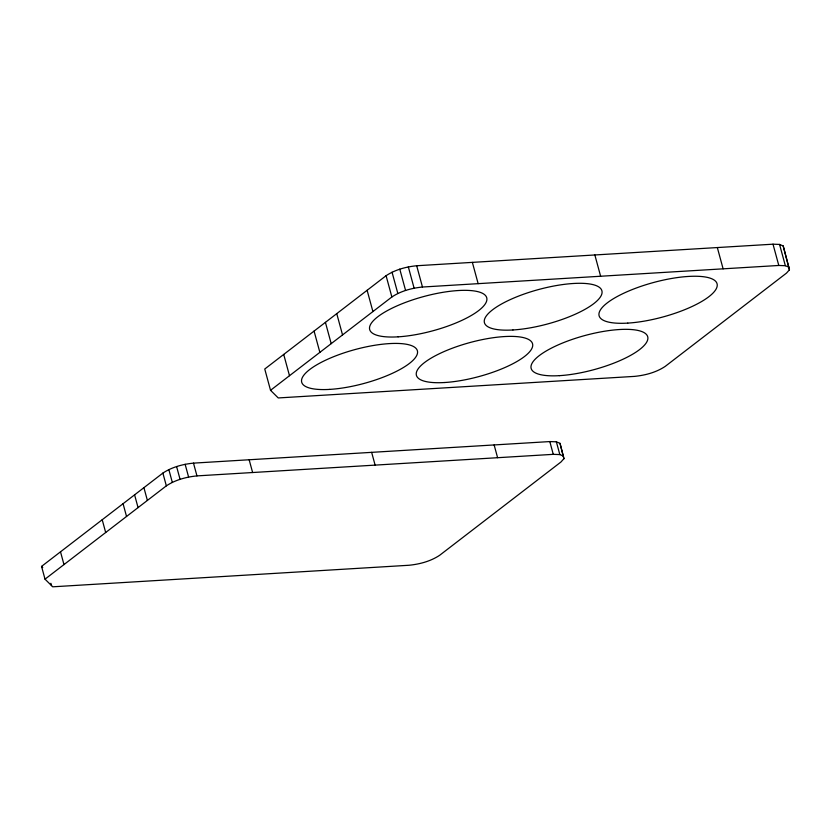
<?xml version="1.0" encoding="UTF-8"?>
<svg xmlns="http://www.w3.org/2000/svg" width="831" height="831" viewBox="0 0 831 831"><rect width="100%" height="100%" fill="white"/><g stroke="black" fill="none" stroke-linecap="round" stroke-linejoin="round"><path stroke-width="1.25" d="M563.937 458.65L560.987 461.984L439.651 555.295C430.583 561.309 419.79 564.166 409.049 565.257L52.727 586.811L45.019 579.165L41.55 566.399L162.876 473.088C171.955 467.074 182.747 464.217 193.488 463.127L549.81 441.573L556.365 441.812L560.001 443.328L563.937 458.65L560.001 443.328M789.45 269.774L786.5 273.108L665.174 366.419C656.095 372.444 645.303 375.29 634.562 376.381L278.25 397.945L270.532 390.3L264.757 369.016L386.083 275.705C395.151 269.691 405.954 266.834 416.684 265.743L773.007 244.189L779.561 244.428L783.197 245.945L789.45 269.774L783.197 245.945M270.532 390.3L391.868 296.989C400.937 290.964 411.729 288.118 422.47 287.027L778.792 265.463L785.347 265.712L788.983 267.229M45.019 579.165L166.345 485.855C175.424 479.84 186.217 476.984 196.957 475.893L553.269 454.339L559.834 454.578L563.47 456.094M41.55 566.399L42.755 567.594M779.561 244.428L785.347 265.712M773.007 244.189L778.792 265.463M717.33 247.555L723.115 268.839M594.851 254.961L600.626 276.245M556.365 441.812L559.834 454.578M549.81 441.573L553.269 454.339M472.361 262.378L478.147 283.651M494.133 444.938L497.603 457.704M416.684 265.743L422.47 287.027M408.333 266.886L414.108 288.17M399.784 269.14L405.57 290.424M392.045 272.194L397.831 293.468M386.083 275.705L391.868 296.989M367.125 290.289L372.911 311.563M336.752 313.64L342.538 334.924M371.644 452.344L375.113 465.121M325.42 322.366L331.195 343.639M314.076 331.081L319.862 352.365M283.714 354.442L289.489 375.716M249.155 459.761L252.624 472.527M193.488 463.127L196.957 475.893M185.126 464.269L188.595 477.036M176.588 466.523L180.057 479.29M168.838 469.577L172.308 482.344M162.876 473.088L166.345 485.855M143.919 487.672L147.388 500.439M134.591 494.85L138.06 507.616M123.071 503.711L126.541 516.477M102.213 519.749L105.682 532.515M60.507 551.826L63.977 564.592M50.899 583.3L51.522 585.616M627.779 323.103A61.089 17.856 -15.2 0 0 717.236 285.449A61.089 17.856 -15.2 0 0 629.306 290.767A61.089 17.856 -15.2 0 0 627.779 323.103M398.122 336.835A60.632 17.721 -15.2 0 0 486.904 299.472A60.632 17.721 -15.2 0 0 399.638 304.748A60.632 17.721 -15.2 0 0 398.122 336.835M512.945 329.969A60.86 17.794 -15.2 0 0 602.07 292.46A60.86 17.794 -15.2 0 0 514.472 297.758A60.86 17.794 -15.2 0 0 512.945 329.969M444.616 382.52A60.164 17.586 -15.2 0 0 532.723 345.436A60.164 17.586 -15.2 0 0 446.122 350.682A60.164 17.586 -15.2 0 0 444.616 382.52M559.44 375.654A60.393 17.659 -15.2 0 0 647.889 338.435A60.393 17.659 -15.2 0 0 560.956 343.691A60.393 17.659 -15.2 0 0 559.44 375.654M329.782 389.386A59.936 17.524 -15.2 0 0 417.557 352.448A59.936 17.524 -15.2 0 0 331.289 357.662A59.936 17.524 -15.2 0 0 329.782 389.386"/></g></svg>
